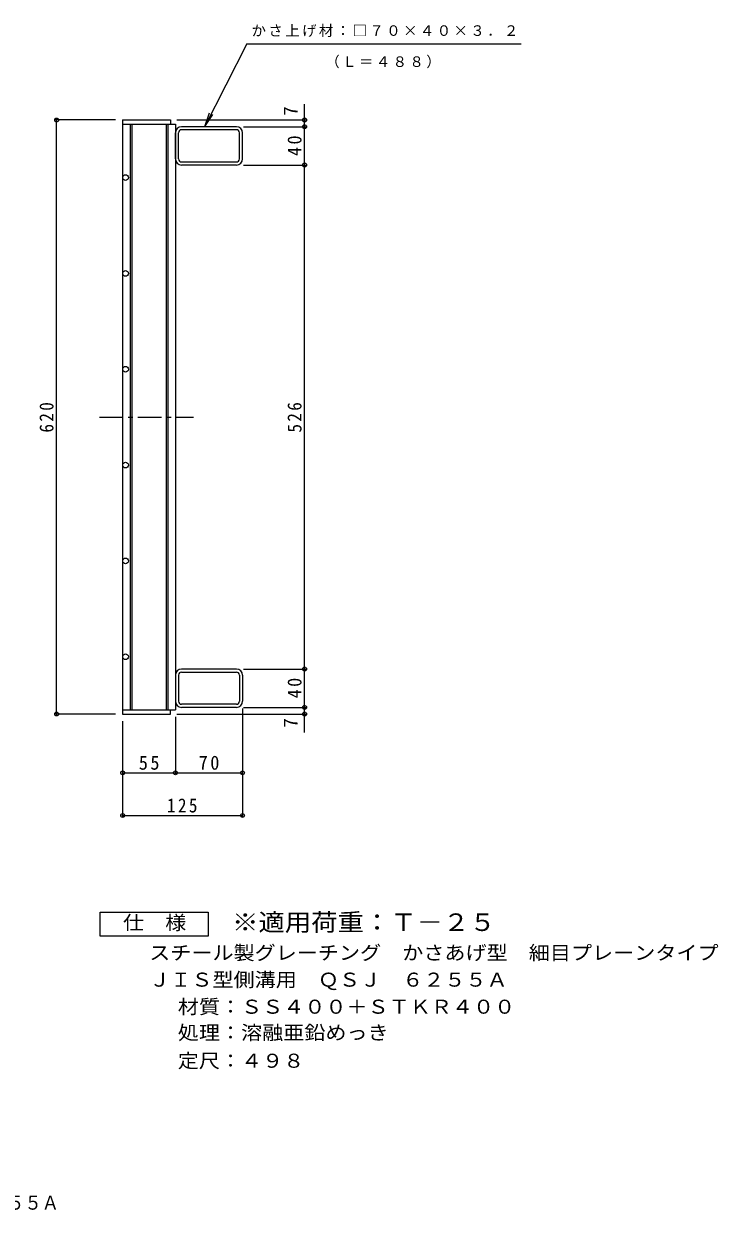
# Model space of a CAD drawing. Units: millimetres, scale not verified. Extents: x -557 to 892, y -689 to 667.
# Drawn here: x 168 to 892, y -689 to 552 of the extents above; entities that cross this region are included whole.
import ezdxf
from ezdxf.enums import TextEntityAlignment as Align

# ---------------------------------------------------------------- set-up
doc = ezdxf.new("R2010")
doc.units = ezdxf.units.MM
doc.header["$LTSCALE"] = 5
doc.header["$PDMODE"] = 32
doc.header["$PDSIZE"] = 4
doc.linetypes.add('CHAIN1', pattern=[8, 5, -1, 1, -1])
for name, color, linetype, lineweight in [('1-1_1-1ﾚｲﾔ', 2, 'Continuous', 9), ('1-2_1-2ﾚｲﾔ', 3, 'Continuous', 9), ('1-4_1-4ﾚｲﾔ', 7, 'Continuous', 9), ('1-5_1-5ﾚｲﾔ', 7, 'Continuous', 9), ('F-4_F-4ﾚｲﾔ', 2, 'Continuous', 9)]:
    doc.layers.add(name, color=color, linetype=linetype, lineweight=lineweight)
doc.layers.add('F-5_F-5ﾚｲﾔ', color=3, linetype='Continuous')
doc.styles.add('ＭＳ ゴシック', font='')
doc.styles.get('ＭＳ ゴシック').set_extended_font_data('MS Gothic')

msp = doc.modelspace()

# ---------------------------------------------------------------- linework, layer by layer
at = {"layer": '1-1_1-1ﾚｲﾔ'}
for p, q in [((325.676, 411.314), (325.676, 438.514)), ((328.875, 411.314), (328.875, 438.514)), ((389.276, 444.914), (332.076, 444.914)), ((389.275, 441.714), (332.076, 441.714)), ((392.476, 411.314), (392.476, 438.514)), ((395.675, 411.314), (395.675, 438.514)), ((332.076, 408.114), (389.275, 408.114)), ((389.276, 404.914), (332.076, 404.914)), ((389.276, -121.086), (332.076, -121.086)), ((325.676, -127.486), (325.676, -154.686)), ((328.875, -127.486), (328.875, -154.686)), ((332.076, -124.286), (389.275, -124.286)), ((392.476, -127.486), (392.476, -154.686)), ((395.675, -127.486), (395.675, -154.686)), ((389.275, -157.886), (332.076, -157.886)), ((389.276, -161.086), (332.076, -161.086))]:
    msp.add_line(p, q, dxfattribs=at)
for centre, radius, start, end in [((332.076, 438.514), 6.4, 90, 180), ((332.076, 438.514), 3.2, 90, 180), ((389.275, 438.514), 3.2, 0, 90), ((389.276, 438.514), 6.4, 0, 90), ((332.076, 411.314), 6.4, 180, 270), ((332.076, 411.314), 3.2, 180, 270), ((389.275, 411.314), 3.2, 270, 0), ((389.276, 411.314), 6.4, 270, 0), ((332.076, -127.486), 6.4, 90, 180), ((389.276, -127.486), 6.4, 0, 90), ((332.076, -127.486), 3.2, 90, 180), ((389.275, -127.486), 3.2, 0, 90), ((332.076, -154.686), 6.4, 180, 270), ((332.076, -154.686), 3.2, 180, 270), ((389.275, -154.686), 3.2, 270, 0), ((389.276, -154.686), 6.4, 270, 0)]:
    msp.add_arc(centre, radius, start, end, dxfattribs=at)
at = {"layer": '1-2_1-2ﾚｲﾔ'}
for p, q in [((270.676, 451.914), (270.676, -168.086)), ((270.676, 447.414), (325.676, 447.414)), ((278.676, 447.414), (278.676, -163.586)), ((280.176, 447.414), (280.176, -163.586)), ((316.175, 447.414), (316.175, -163.586)), ((317.675, 447.414), (317.675, -163.586)), ((325.676, 447.414), (325.676, -163.586)), ((270.676, -163.586), (325.676, -163.586))]:
    msp.add_line(p, q, dxfattribs=at)
at = {"layer": '1-2_1-2ﾚｲﾔ', "linetype": 'CHAIN1'}
msp.add_line((246.351, 141.914), (344.7, 141.914), dxfattribs=at)
at = {"layer": '1-2_1-2ﾚｲﾔ'}
for points in [[(270.676, 451.914), (320.676, 451.914), (320.676, 447.414)], [(270.676, -168.086), (320.676, -168.086), (320.676, -163.586)]]:
    msp.add_lwpolyline(points, dxfattribs=at)
for centre in [(273.687, 391.751), (273.687, 291.751), (273.687, 191.751), (273.687, 91.751), (273.687, -8.249), (273.687, -108.249)]:
    msp.add_circle(centre, 3, dxfattribs=at)
at = {"layer": '1-4_1-4ﾚｲﾔ'}
for p, q in [((460.463, 404.914), (460.463, 468.467)), ((263.176, 451.914), (200.257, 451.914)), ((201.757, -168.086), (201.757, 451.914)), ((327.176, 451.914), (461.963, 451.914)), ((396.776, 444.914), (461.963, 444.914)), ((396.776, 404.914), (461.963, 404.914)), ((460.463, -161.086), (460.463, 404.914)), ((396.776, -121.086), (461.963, -121.086)), ((396.776, -161.086), (461.963, -161.086)), ((460.463, -187.167), (460.463, -161.086)), ((263.176, -168.086), (200.257, -168.086)), ((325.676, -171.086), (325.676, -230.878)), ((327.176, -168.086), (461.963, -168.086)), ((395.676, -162.186), (395.676, -275.473)), ((270.676, -175.586), (270.676, -275.473)), ((270.676, -229.378), (325.676, -229.378)), ((325.676, -229.378), (395.676, -229.378)), ((270.676, -273.973), (395.676, -273.973))]:
    msp.add_line(p, q, dxfattribs=at)
for p in [(201.757, 451.914), (460.463, 451.914), (460.463, 444.914), (460.463, 404.914), (460.463, -121.086), (460.463, -161.086), (201.757, -168.086), (460.463, -168.086), (270.676, -229.378), (325.676, -229.378), (395.676, -229.378), (270.676, -273.973), (395.676, -273.973)]:
    msp.add_point(p, dxfattribs=at)
at = {"layer": '1-5_1-5ﾚｲﾔ'}
for p, q in [((400.155, 531.253), (686.367, 531.253)), ((356.265, 445.18), (364.765, 457.539))]:
    msp.add_line(p, q, dxfattribs=at)
msp.add_lwpolyline([(400.155, 531.253), (356.265, 445.18), (361.276, 459.318)], dxfattribs=at)
at = {"layer": 'F-4_F-4ﾚｲﾔ'}
msp.add_lwpolyline([(247.297, -399.968), (247.297, -374.968), (359.797, -374.968), (359.797, -399.968)], close=True, dxfattribs=at)

# ---------------------------------------------------------------- texts
at = {"layer": '1-4_1-4ﾚｲﾔ', "color": 2, "style": 'ＭＳ ゴシック'}
for p in [(457.464, 456.345), (457.464, -182.306)]:
    msp.add_text('7', height=14.66, rotation=90, dxfattribs=at).set_placement(p, align=Align.BOTTOM_LEFT)
at = {"layer": '1-4_1-4ﾚｲﾔ', "color": 2, "char_height": 14.66, "attachment_point": 7, "rotation": 90, "style": 'ＭＳ ゴシック'}
for s, insert in [('\\T1.27;\\W0.95;40', (457.464, 414.289)), ('\\T1.27;\\W0.9;620', (198.757, 125.664)), ('\\T1.27;\\W0.9;526', (457.464, 125.664)), ('\\T1.27;\\W0.95;40', (457.464, -151.711))]:
    msp.add_mtext(s, dxfattribs=dict(at, insert=insert))
at = {"layer": '1-4_1-4ﾚｲﾔ', "color": 2, "char_height": 14.66, "attachment_point": 7, "style": 'ＭＳ ゴシック'}
for s, insert in [('\\T1.27;\\W0.95;55', (287.551, -226.378)), ('\\T1.27;\\W0.95;70', (350.051, -226.378)), ('\\T1.27;\\W0.9;125', (316.926, -270.973))]:
    msp.add_mtext(s, dxfattribs=dict(at, insert=insert))
at = {"layer": '1-5_1-5ﾚｲﾔ', "char_height": 11, "attachment_point": 7, "style": 'ＭＳ ゴシック'}
for s, insert in [('\\T1.17;かさ上げ材：□７０×４０×３．２', (405.203, 538.516)), ('\\T1.17;（Ｌ＝４８８）', (482.073, 505.826))]:
    msp.add_mtext(s, dxfattribs=dict(at, insert=insert))
at = {"layer": 'F-4_F-4ﾚｲﾔ', "style": 'ＭＳ ゴシック'}
for s, width, p in [('仕\u3000様', 1.1, (271.047, -397.468)), ('スチール製グレーチング\u3000かさあげ型\u3000細目プレーンタイプ', 1.1, (298.342, -428.928)), ('ＪＩＳ型側溝用\u3000ＱＳＪ\u3000６２５５Ａ', 1.1, (298.342, -456.977)), ('材質：ＳＳ４００＋ＳＴＫＲ４００', 1.1, (328.198, -485.207)), ('処理：溶融亜鉛めっき', 1.1, (328.198, -512.246)), ('定尺：４９８', 1.1, (328.197, -541.602)), ('ＪＩＳ型側溝用\u3000ＱＳＪ\u3000６２５５Ａ', 0.9, (-101.655, -689.721))]:
    msp.add_text(s, height=14.66, dxfattribs=dict(at, width=width)).set_placement(p, align=Align.BOTTOM_LEFT)
at = {"layer": 'F-5_F-5ﾚｲﾔ', "style": 'ＭＳ ゴシック', "width": 1.1}
msp.add_text('※適用荷重：Ｔ－２５', height=18.33, dxfattribs=at).set_placement((384.797, -399.968), align=Align.BOTTOM_LEFT)

doc.saveas('drawing.dxf')
